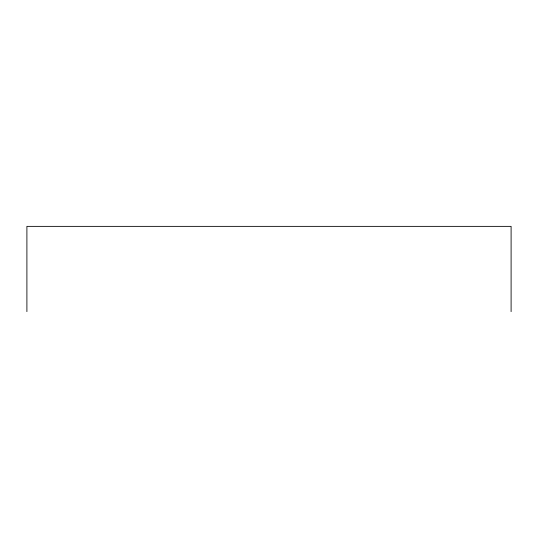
<?xml version="1.0" encoding="UTF-8"?>
<svg xmlns="http://www.w3.org/2000/svg" width="538" height="538" viewBox="0 0 538 538"><rect width="100%" height="100%" fill="white"/><g stroke="black" fill="none" stroke-linecap="round" stroke-linejoin="round"><path stroke-width="0.81" d="M511.1 311.63L511.1 226.37L26.9 226.37L26.9 311.63"/></g></svg>
